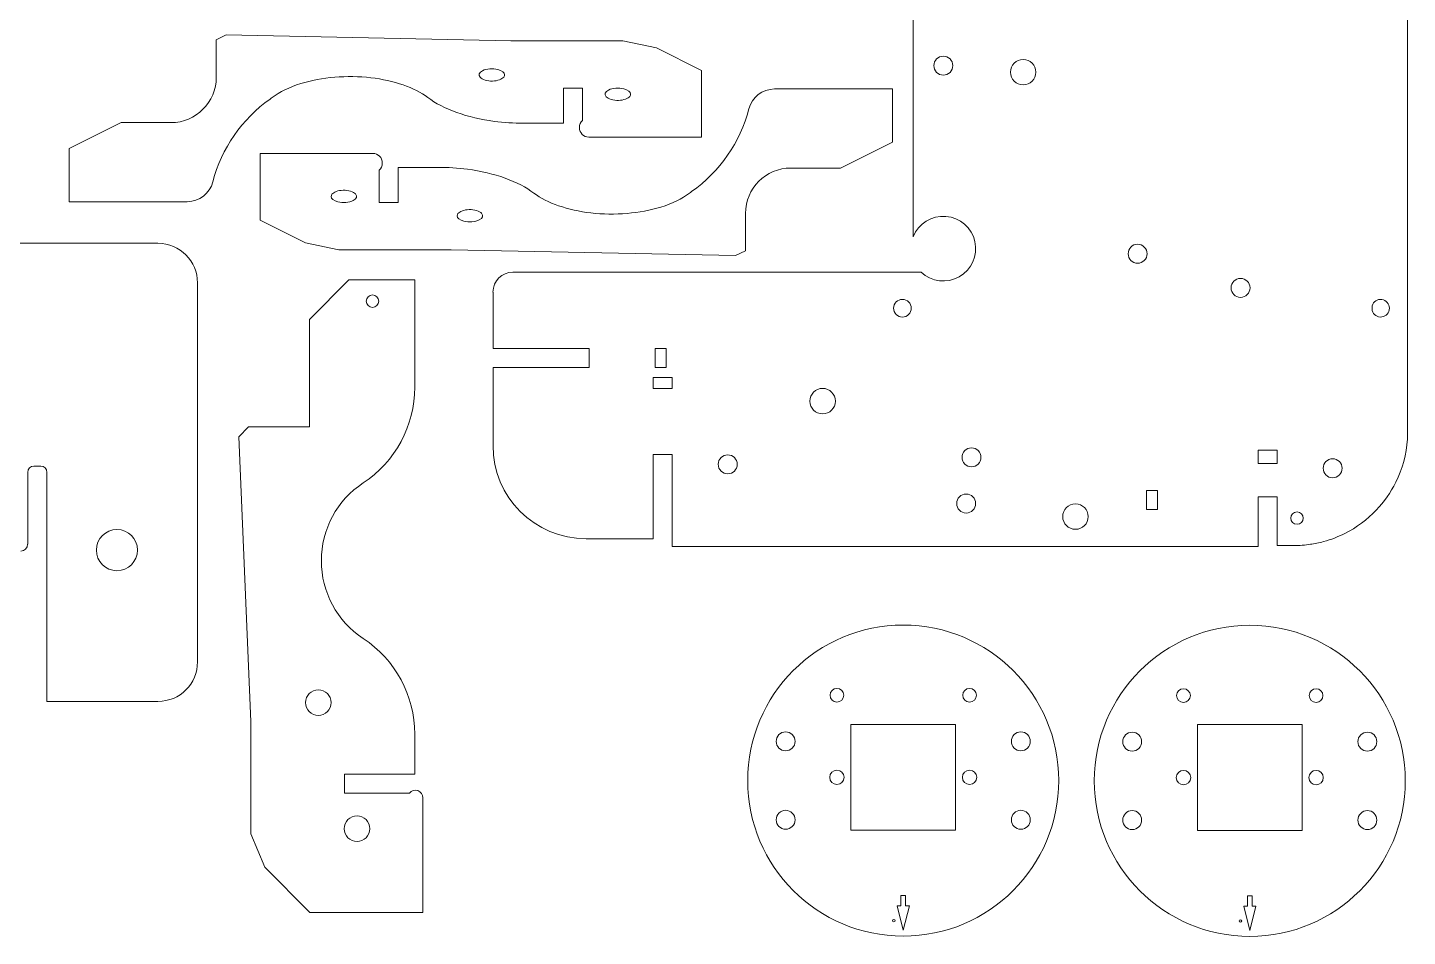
# Model space of a CAD drawing. Header units: inches. Extents: x 0.1 to 23.8, y 0.1 to 11.9.
# Drawn here: x 15.44 to 23.75, y 0.19 to 5.66 of the extents above; entities that cross this region are included whole.
import ezdxf

# ---------------------------------------------------------------- set-up
doc = ezdxf.new("R2010")
doc.units = ezdxf.units.IN
doc.header["$MEASUREMENT"] = 0
doc.layers.add('CUTOUTS', color=1, linetype='Continuous')
doc.layers.add('PERIMETER', color=5, linetype='Continuous')

msp = doc.modelspace()

# ---------------------------------------------------------------- linework, layer by layer
at = {"layer": 'CUTOUTS', "lineweight": 0}
msp.add_lwpolyline([(23.5394, 3.959), (23.5394, 3.9876, -7.28011)], format="xyb", close=True, dxfattribs=at)
for points in [[(19.2847, 3.7297), (19.2847, 3.6156), (19.2177, 3.6156), (19.2177, 3.7297)], [(19.3205, 3.5565), (19.3205, 3.4895), (19.2064, 3.4895), (19.2064, 3.5565)], [(22.8527, 3.0377), (22.8527, 3.1189), (22.9669, 3.1189), (22.9669, 3.0377)], [(22.1788, 2.8749), (22.2457, 2.8749), (22.2457, 2.7607), (22.1788, 2.7607)], [(21.0284, 0.8285), (20.3985, 0.8285), (20.3985, 1.4663), (21.0284, 1.4663)], [(23.1169, 0.8268), (22.487, 0.8268), (22.487, 1.4646), (23.1169, 1.4646)], [(20.7134, 0.2263), (20.6766, 0.3737), (20.6997, 0.3737), (20.6997, 0.4348), (20.7272, 0.4348), (20.7272, 0.3737), (20.7503, 0.3737)], [(22.802, 0.2246), (22.7651, 0.372), (22.7882, 0.372), (22.7882, 0.4331), (22.8157, 0.4331), (22.8157, 0.372), (22.8388, 0.372)]]:
    msp.add_lwpolyline(points, close=True, dxfattribs=at)
for centre, radius in [((20.955, 5.4346), 0.0571), ((21.4363, 5.3953), 0.0768), ((22.126, 4.3016), 0.0571), ((22.7463, 4.0959), 0.0571), ((17.5152, 4.0156), 0.0374), ((20.7087, 3.9733), 0.0531), ((20.2277, 3.4135), 0.0768), ((19.6558, 3.0329), 0.0571), ((21.1248, 3.075), 0.0571), ((23.3013, 3.009), 0.0571), ((21.0928, 2.7967), 0.0571), ((21.7513, 2.7181), 0.0768), ((23.0868, 2.709), 0.0374), ((15.9749, 2.516), 0.124), ((17.1886, 1.5974), 0.0768), ((20.3138, 1.6415), 0.0413), ((21.1131, 1.6415), 0.0413), ((22.4024, 1.6398), 0.0413), ((23.2016, 1.6398), 0.0413), ((20.0048, 1.3639), 0.0571), ((21.4221, 1.3639), 0.0571), ((22.0933, 1.3622), 0.0571), ((23.5106, 1.3622), 0.0571), ((20.3138, 1.1474), 0.0433), ((21.1131, 1.1474), 0.0433), ((22.4024, 1.1457), 0.0433), ((23.2016, 1.1457), 0.0433), ((20.0048, 0.8915), 0.0571), ((21.4221, 0.8915), 0.0571), ((22.0933, 0.8898), 0.0571), ((23.5106, 0.8898), 0.0571), ((17.4217, 0.8379), 0.0768), ((20.6568, 0.2836), 0.00787), ((22.7453, 0.2819), 0.00787)]:
    msp.add_circle(centre, radius, dxfattribs=at)
for points in [[(18.3109, 5.379), (18.3109, 5.3918), (18.2952, 5.4054), (18.2704, 5.4119), (18.2408, 5.4198), (18.2007, 5.4164), (18.1779, 5.4043), (18.1571, 5.3934), (18.1518, 5.3776), (18.1638, 5.3642), (18.1761, 5.3505), (18.2076, 5.3407), (18.2389, 5.3417), (18.2684, 5.3426), (18.2959, 5.3529), (18.306, 5.366), (18.3093, 5.3702), (18.3109, 5.3746), (18.3109, 5.379)], [(19.0704, 5.2625), (19.0704, 5.2753), (19.0547, 5.2888), (19.0299, 5.2954), (19.0002, 5.3032), (18.9601, 5.2998), (18.9373, 5.2878), (18.9166, 5.2768), (18.9113, 5.261), (18.9232, 5.2476), (18.9356, 5.234), (18.9671, 5.2242), (18.9984, 5.2251), (19.0279, 5.226), (19.0553, 5.2363), (19.0655, 5.2495), (19.0688, 5.2537), (19.0704, 5.2581), (19.0704, 5.2625)], [(17.2659, 4.6468), (17.2659, 4.634), (17.2816, 4.6204), (17.3063, 4.6139), (17.336, 4.606), (17.3761, 4.6094), (17.3989, 4.6215), (17.4196, 4.6324), (17.425, 4.6482), (17.413, 4.6616), (17.4007, 4.6753), (17.3692, 4.685), (17.3379, 4.6841), (17.3084, 4.6832), (17.2809, 4.6729), (17.2708, 4.6598), (17.2675, 4.6555), (17.2659, 4.6511), (17.2659, 4.6468)], [(18.0253, 4.5302), (18.0253, 4.5174), (18.041, 4.5039), (18.0658, 4.4973), (18.0955, 4.4895), (18.1356, 4.4928), (18.1584, 4.5049), (18.1791, 4.5159), (18.1845, 4.5317), (18.1725, 4.545), (18.1602, 4.5587), (18.1287, 4.5685), (18.0974, 4.5675), (18.0679, 4.5666), (18.0404, 4.5563), (18.0302, 4.5432), (18.0269, 4.539), (18.0253, 4.5346), (18.0253, 4.5302)]]:
    msp.add_open_spline(points, degree=3, knots=[-3.141593, -3.141593, -3.141593, -3.141593, -2.05709, -2.05709, -2.05709, -0.757419, -0.757419, -0.757419, 0.422061, 0.422061, 0.422061, 1.63182, 1.63182, 1.63182, 2.772221, 2.772221, 2.772221, 3.141593, 3.141593, 3.141593, 3.141593], dxfattribs=at)
at = {"layer": 'PERIMETER', "lineweight": 0}
for p, q in [((23.7518, 3.184), (23.7518, 9.9241)), ((20.7739, 6.2347), (20.7739, 4.4041)), ((16.5737, 5.5903), (16.6342, 5.6193)), ((16.5737, 5.5903), (16.5737, 5.3651)), ((16.6342, 5.6193), (18.3479, 5.5836)), ((19.0235, 5.5836), (18.3479, 5.5836)), ((19.2256, 5.5417), (19.0235, 5.5836)), ((19.4977, 5.4056), (19.2256, 5.5417)), ((19.4977, 5.0037), (19.4977, 5.4056)), ((18.6662, 5.0875), (18.6662, 5.299)), ((18.6662, 5.299), (18.7804, 5.299)), ((18.7804, 5.299), (18.7804, 5.105)), ((20.6484, 5.2942), (19.9375, 5.2942)), ((20.6484, 4.9738), (20.6484, 5.2942)), ((15.9999, 5.0914), (15.6879, 4.9354)), ((16.3001, 5.0914), (15.9999, 5.0914)), ((18.4244, 5.0875), (18.6662, 5.0875)), ((18.762, 5.063), (18.762, 5.0608)), ((18.8191, 5.0037), (19.4977, 5.0037)), ((15.6879, 4.9354), (15.6879, 4.6151)), ((20.3363, 4.8178), (20.6484, 4.9738)), ((17.5172, 4.9055), (16.8385, 4.9055)), ((16.8385, 4.9055), (16.8385, 4.5036)), ((17.5743, 4.8462), (17.5743, 4.8484)), ((17.5559, 4.6102), (17.5559, 4.8042)), ((17.67, 4.8217), (17.67, 4.6102)), ((17.9119, 4.8217), (17.67, 4.8217)), ((20.0362, 4.8178), (20.3363, 4.8178)), ((15.6879, 4.6151), (16.3987, 4.6151)), ((17.67, 4.6102), (17.5559, 4.6102)), ((16.8385, 4.5036), (17.1107, 4.3675)), ((19.7626, 4.3189), (19.7626, 4.5442)), ((16.2224, 4.3642), (1.4678, 4.3642)), ((17.1107, 4.3675), (17.3127, 4.3257)), ((17.3127, 4.3257), (17.9883, 4.3257)), ((19.702, 4.2899), (17.9883, 4.3257)), ((19.7626, 4.3189), (19.702, 4.2899)), ((20.8211, 4.1906), (18.3613, 4.1906)), ((16.4606, 1.8426), (16.4606, 4.126)), ((18.2413, 4.0705), (18.2413, 3.7297)), ((18.2413, 3.7297), (18.8201, 3.7297)), ((18.8201, 3.7297), (18.8201, 3.6156)), ((18.8201, 3.6156), (18.2413, 3.6156)), ((18.2413, 3.6156), (18.2413, 3.1454)), ((19.2064, 2.5844), (19.2064, 3.0919)), ((19.2064, 3.0919), (19.3205, 3.0919)), ((19.3205, 3.0919), (19.3205, 2.5372)), ((15.4744, 3.0217), (15.5157, 3.0217)), ((15.437, 2.5512), (15.437, 2.9843)), ((15.5531, 2.9843), (15.5531, 1.6044)), ((22.8527, 2.5372), (22.8527, 2.8369)), ((22.8527, 2.8369), (22.9669, 2.8369)), ((22.9669, 2.8369), (22.9669, 2.5434)), ((18.8023, 2.5844), (19.2064, 2.5844)), ((19.3205, 2.5372), (20.5809, 2.5372)), ((20.5809, 2.5372), (20.5809, 2.5372)), ((20.5809, 2.5372), (22.7064, 2.5372)), ((22.7064, 2.5372), (22.7064, 2.5372)), ((22.7064, 2.5372), (22.8527, 2.5372)), ((15.5531, 1.6044), (16.2224, 1.6044))]:
    msp.add_line(p, q, dxfattribs=at)
msp.add_lwpolyline([(17.7696, 3.4973), (17.7696, 4.1437), (17.3731, 4.1437), (17.1358, 3.9063), (17.1358, 3.2578), (16.7676, 3.2578), (16.7099, 3.1976), (16.7814, 1.4836), (16.7814, 0.8078), (16.8653, 0.6055), (17.1369, 0.3338), (17.8191, 0.3338), (17.8191, 1.0243, 0.723869), (17.7374, 1.0511), (17.3466, 1.0511), (17.3466, 1.1653), (17.7696, 1.1653), (17.7696, 1.4072, 0.252133), (17.459, 1.984, -0.538499), (17.459, 2.9205, 0.252133)], format="xyb", close=True, dxfattribs=at)
for centre in [(20.7134, 1.1277), (22.802, 1.126)]:
    msp.add_circle(centre, 0.937, dxfattribs=at)
for centre, radius, start, end in [((16.3001, 5.3651), 0.2736, 270, 360), ((19.9375, 5.1347), 0.1594, 90, 165.42675), ((17.4085, 4.512), 0.8839, 125.27896, 165.42675), ((18.9278, 5.3972), 0.8839, 305.27896, 345.42675), ((18.8191, 5.063), 0.0571, 132.65292, 180), ((18.8191, 5.0608), 0.0571, 180, 270), ((17.5172, 4.8484), 0.0571, 360, 90), ((17.5172, 4.8462), 0.0571, 312.65292, 360), ((20.0362, 4.5442), 0.2736, 90, 180), ((16.3987, 4.7745), 0.1594, 270, 345.42675), ((20.955, 4.3322), 0.1949, 226.60049, 158.32486), ((16.2224, 4.126), 0.2382, 360, 90), ((18.3613, 4.0705), 0.1201, 90, 180), ((18.8023, 3.1454), 0.561, 180, 270), ((15.4744, 2.9843), 0.0374, 90, 180), ((15.5157, 2.9843), 0.0374, 0, 90), ((15.3956, 2.5512), 0.0413, 270, 360), ((16.2224, 1.8426), 0.2382, 270, 0)]:
    msp.add_arc(centre, radius, start, end, dxfattribs=at)
for points, knots in [([(17.8479, 5.2428), (17.7696, 5.3022), (17.6441, 5.3458), (17.5049, 5.3618), (17.3624, 5.3781), (17.2072, 5.3652), (17.0831, 5.3267), (17.0143, 5.3053), (16.955, 5.2765), (16.9106, 5.2428)], [-2.558738, -2.558738, -2.558738, -2.558738, -1.79641, -1.79641, -1.79641, -1.015281, -1.015281, -1.015281, -0.582855, -0.582855, -0.582855, -0.582855]), ([(17.8479, 5.2428), (17.9408, 5.1723), (18.0867, 5.1201), (18.2494, 5.0988), (18.3065, 5.0913), (18.3654, 5.0875), (18.4244, 5.0875)], [0.5828548, 0.5828548, 0.5828548, 0.5828548, 1.314499, 1.314499, 1.314499, 1.5707963, 1.5707963, 1.5707963, 1.5707963]), ([(18.4883, 4.6664), (18.3954, 4.7369), (18.2496, 4.7891), (18.0868, 4.8105), (18.0298, 4.8179), (17.9708, 4.8217), (17.9119, 4.8217)], [0.5828548, 0.5828548, 0.5828548, 0.5828548, 1.314499, 1.314499, 1.314499, 1.5707963, 1.5707963, 1.5707963, 1.5707963]), ([(18.4883, 4.6664), (18.5666, 4.6071), (18.6922, 4.5634), (18.8313, 4.5475), (18.9739, 4.5311), (19.129, 4.544), (19.2532, 4.5826), (19.3219, 4.6039), (19.3812, 4.6328), (19.4256, 4.6664)], [-2.558738, -2.558738, -2.558738, -2.558738, -1.79641, -1.79641, -1.79641, -1.015281, -1.015281, -1.015281, -0.582855, -0.582855, -0.582855, -0.582855]), ([(23.5646, 2.7574), (23.6116, 2.8069), (23.651, 2.8632), (23.6815, 2.9245), (23.7218, 3.0055), (23.7457, 3.0937), (23.7518, 3.1839), (23.7518, 3.1839), (23.7518, 3.1839), (23.7518, 3.184)], [-1.20759, -1.20759, -1.20759, -1.20759, -0.687254, -0.687254, -0.687254, 0, 0, 0, 0.00017, 0.00017, 0.00017, 0.00017]), ([(23.5646, 2.7574), (23.5099, 2.6998), (23.4451, 2.6518), (23.3743, 2.6163), (23.3337, 2.5959), (23.2911, 2.5796), (23.2472, 2.5676), (23.2182, 2.5598), (23.1917, 2.5545), (23.1672, 2.5509), (23.1346, 2.546), (23.1038, 2.5434), (23.0664, 2.5434), (23.0438, 2.5434), (23.0188, 2.5434), (22.9894, 2.5434), (22.9828, 2.5434), (22.9758, 2.5434), (22.9689, 2.5434), (22.9682, 2.5434), (22.9675, 2.5434), (22.9669, 2.5434)], [0.370307, 0.370307, 0.370307, 0.370307, 0.961363, 0.961363, 0.961363, 1.299786, 1.299786, 1.299786, 1.522751, 1.522751, 1.522751, 1.819998, 1.819998, 1.819998, 2.004365, 2.004365, 2.004365, 2.046229, 2.046229, 2.046229, 2.050187, 2.050187, 2.050187, 2.050187])]:
    msp.add_open_spline(points, degree=3, knots=knots, dxfattribs=at)
for points in [[(16.898, 5.2335), (16.9023, 5.2366), (16.9065, 5.2397), (16.9106, 5.2428)], [(19.4383, 4.6757), (19.434, 4.6726), (19.4297, 4.6696), (19.4256, 4.6664)]]:
    msp.add_open_spline(points, degree=3, dxfattribs=at)

doc.saveas('drawing.dxf')
